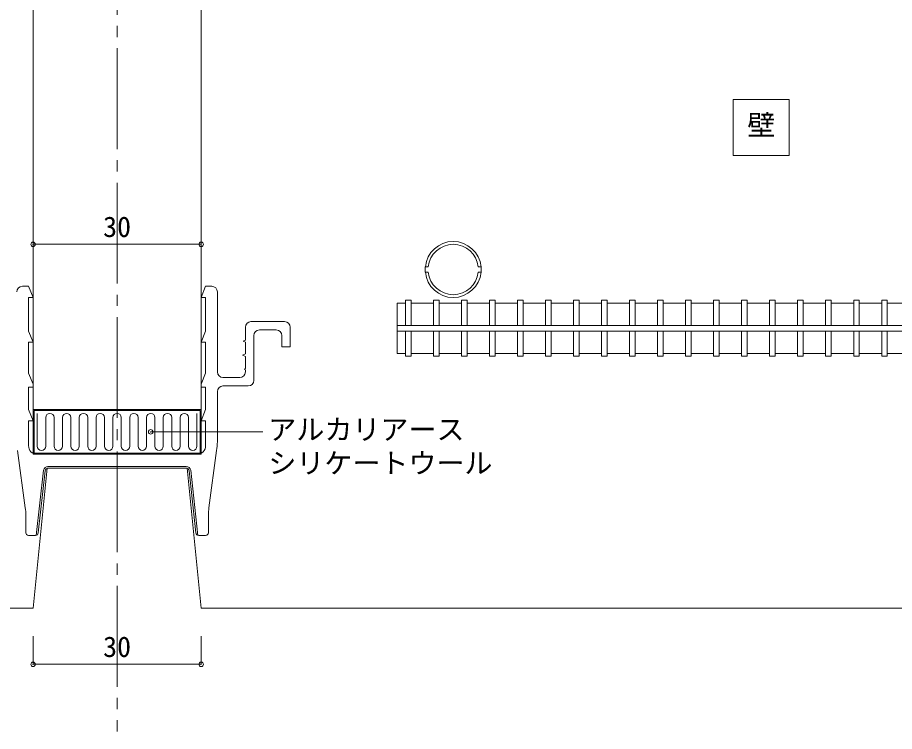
# Model space of a CAD drawing. Units: millimetres at full size, sheet at 1:2. Extents: x -891 to 891, y -194 to 194.
# Drawn here: x 522.7 to 679.3, y -122 to 5.5 of the extents above; entities that cross this region are included whole.
import ezdxf
from ezdxf.enums import TextEntityAlignment as Align

# ---------------------------------------------------------------- set-up
doc = ezdxf.new("R2010")
doc.units = ezdxf.units.MM
doc.header["$LTSCALE"] = 2
doc.header["$PDMODE"] = 32
doc.header["$PDSIZE"] = 0.8
doc.linetypes.add('CHAIN2', pattern=[12, 9, -1, 1, -1])
doc.layers.add('1-0_', color=5, linetype='Continuous', lineweight=9)
doc.styles.add('ＭＳ ゴシック', font='')
doc.styles.get('ＭＳ ゴシック').set_extended_font_data('MS Gothic')

msp = doc.modelspace()

# ---------------------------------------------------------------- linework, layer by layer
at = {"layer": '1-0_', "color": 6, "linetype": 'CHAIN2'}
msp.add_line((540.51, 120), (540.51, -122), dxfattribs=at)
at = {"layer": '1-0_', "color": 4}
for p, q in [((525.51, 72.5), (525.51, -64.5)), ((555.51, -64.5), (555.51, 72.5)), ((590.51, -45.5), (591.998, -45.5)), ((590.51, -54.5), (590.51, -45.5)), ((592.998, -45.5), (596.998, -45.5)), ((597.998, -45.5), (601.998, -45.5)), ((602.998, -45.5), (606.998, -45.5)), ((607.997, -45.5), (611.998, -45.5)), ((612.998, -45.5), (616.998, -45.5)), ((617.998, -45.5), (621.998, -45.5)), ((622.997, -45.5), (626.998, -45.5)), ((627.998, -45.5), (631.998, -45.5)), ((632.998, -45.5), (636.998, -45.5)), ((637.998, -45.5), (641.998, -45.5)), ((642.998, -45.5), (646.998, -45.5)), ((647.998, -45.5), (651.998, -45.5)), ((652.998, -45.5), (656.998, -45.5)), ((657.998, -45.5), (661.998, -45.5)), ((662.998, -45.5), (666.998, -45.5)), ((667.998, -45.5), (671.998, -45.5)), ((672.998, -45.5), (676.998, -45.5)), ((677.998, -45.5), (681.998, -45.5)), ((590.51, -54.5), (591.998, -54.5)), ((592.998, -54.5), (596.998, -54.5)), ((597.998, -54.5), (601.998, -54.5)), ((602.998, -54.5), (606.998, -54.5)), ((607.997, -54.5), (611.998, -54.5)), ((612.998, -54.5), (616.998, -54.5)), ((617.998, -54.5), (621.998, -54.5)), ((622.997, -54.5), (626.998, -54.5)), ((627.998, -54.5), (631.998, -54.5)), ((632.998, -54.5), (636.998, -54.5)), ((637.998, -54.5), (641.998, -54.5)), ((642.998, -54.5), (646.998, -54.5)), ((647.998, -54.5), (651.998, -54.5)), ((652.998, -54.5), (656.998, -54.5)), ((657.998, -54.5), (661.998, -54.5)), ((662.998, -54.5), (666.998, -54.5)), ((667.998, -54.5), (671.998, -54.5)), ((672.998, -54.5), (676.998, -54.5)), ((677.998, -54.5), (681.998, -54.5)), ((525.51, -64.5), (555.51, -64.5))]:
    msp.add_line(p, q, dxfattribs=at)
at = {"layer": '1-0_', "color": 7}
for p, q in [((525.51, -35), (555.51, -35)), ((523.61, -42.501), (524.71, -42.501)), ((557.41, -42.501), (556.31, -42.501)), ((558.41, -57.801), (558.41, -43.501)), ((524.71, -50.501), (524.71, -44.501)), ((556.31, -50.501), (556.31, -44.501)), ((563.41, -52.101), (563.41, -49.801)), ((564.41, -48.801), (570.41, -48.801)), ((571.41, -49.801), (571.41, -53.301)), ((524.71, -50.501), (525.51, -52.501)), ((556.31, -50.501), (555.51, -52.501)), ((564.91, -59.301), (564.91, -51.301)), ((565.91, -50.301), (568.91, -50.301)), ((569.91, -51.301), (569.91, -53.301)), ((524.71, -58.001), (524.71, -52.501)), ((525.51, -52.501), (524.71, -52.501)), ((555.51, -52.501), (556.31, -52.501)), ((556.31, -58.001), (556.31, -52.501)), ((563.01, -52.301), (563.41, -52.101)), ((563.41, -52.501), (563.01, -52.301)), ((563.41, -54.551), (563.41, -52.501)), ((562.91, -54.801), (563.41, -54.551)), ((569.91, -53.301), (571.41, -53.301)), ((563.41, -55.051), (562.91, -54.801)), ((563.41, -57.201), (563.41, -55.051)), ((563.21, -57.301), (563.41, -57.201)), ((563.41, -57.401), (563.21, -57.301)), ((563.41, -57.801), (563.41, -57.401)), ((524.71, -58.001), (525.51, -60.001)), ((556.31, -58.001), (555.51, -60.001)), ((559.41, -58.801), (562.41, -58.801)), ((524.71, -64.501), (524.71, -60.501)), ((525.51, -60.501), (524.71, -60.501)), ((525.51, -60.501), (525.51, -60.001)), ((555.51, -60.501), (555.51, -60.001)), ((555.51, -60.557), (555.51, -60.057)), ((555.51, -60.501), (556.31, -60.501)), ((556.31, -64.501), (556.31, -60.501)), ((559.41, -60.301), (563.91, -60.301)), ((558.41, -70.258), (558.41, -61.301)), ((524.71, -64.501), (525.51, -66.501)), ((556.31, -64.501), (555.51, -66.501)), ((524.71, -70.96), (524.71, -66.501)), ((525.51, -66.501), (524.71, -66.501)), ((555.51, -66.501), (556.31, -66.501)), ((556.31, -70.96), (556.31, -66.501)), ((566.51, -68.5), (546.51, -68.5)), ((524.122, -82.042), (522.737, -71.844)), ((556.898, -82.042), (558.283, -71.844)), ((526.209, -72.5), (554.811, -72.5)), ((528.01, -75), (553.01, -75)), ((528.158, -74.7), (552.862, -74.7)), ((552.862, -75), (528.158, -75)), ((555.51, -100), (553.01, -75)), ((527.37, -75.36), (526.088, -86.977)), ((526.436, -86.555), (527.661, -75.445)), ((554.584, -86.555), (553.359, -75.445)), ((553.65, -75.36), (554.932, -86.977)), ((524.21, -86.5), (524.21, -83.364)), ((556.81, -86.5), (556.81, -83.364)), ((525.939, -87), (524.71, -87)), ((555.081, -87), (556.31, -87)), ((839.01, -100), (555.51, -100)), ((525.51, -110), (525.51, -105)), ((555.51, -110), (555.51, -105)), ((525.51, -110), (555.51, -110))]:
    msp.add_line(p, q, dxfattribs=at)
at = {"layer": '1-0_', "color": 3}
for p, q in [((595.533, -39), (596.038, -39)), ((605.487, -39), (604.982, -39)), ((595.533, -40), (596.038, -40)), ((605.487, -40), (604.982, -40)), ((525.51, -64.5), (525.51, -72.5)), ((525.71, -64.7), (525.71, -72.3)), ((555.31, -64.7), (525.71, -64.7)), ((555.31, -72.3), (555.31, -64.7)), ((525.71, -72.3), (555.31, -72.3))]:
    msp.add_line(p, q, dxfattribs=at)
at = {"layer": '1-0_'}
for p, q in [((591.998, -45), (591.998, -49.5)), ((591.998, -45), (592.998, -45)), ((592.998, -45), (592.998, -49.5)), ((596.998, -45), (596.998, -49.5)), ((596.998, -45), (597.998, -45)), ((597.998, -45), (597.998, -49.5)), ((601.998, -45), (602.998, -45)), ((601.998, -45), (601.998, -49.5)), ((602.998, -45), (602.998, -49.5)), ((606.998, -45), (607.997, -45)), ((606.998, -45), (606.998, -49.5)), ((607.997, -45), (607.997, -49.5)), ((611.998, -45), (612.998, -45)), ((611.998, -45), (611.998, -49.5)), ((612.998, -45), (612.998, -49.5)), ((616.998, -45), (616.998, -49.5)), ((616.998, -45), (617.998, -45)), ((617.998, -45), (617.998, -49.5)), ((621.998, -45), (621.998, -49.5)), ((621.998, -45), (622.997, -45)), ((622.997, -45), (622.997, -49.5)), ((626.998, -45), (627.998, -45)), ((626.998, -45), (626.998, -49.5)), ((627.998, -45), (627.998, -49.5)), ((631.998, -45), (631.998, -49.5)), ((631.998, -45), (632.998, -45)), ((632.998, -45), (632.998, -49.5)), ((636.998, -45), (637.998, -45)), ((636.998, -45), (636.998, -49.5)), ((637.998, -45), (637.998, -49.5)), ((641.998, -45), (641.998, -49.5)), ((641.998, -45), (642.998, -45)), ((642.998, -45), (642.998, -49.5)), ((646.998, -45), (646.998, -49.5)), ((646.998, -45), (647.998, -45)), ((647.998, -45), (647.998, -49.5)), ((651.998, -45), (652.998, -45)), ((651.998, -45), (651.998, -49.5)), ((652.998, -45), (652.998, -49.5)), ((656.998, -45), (657.998, -45)), ((656.998, -45), (656.998, -49.5)), ((657.998, -45), (657.998, -49.5)), ((661.998, -45), (662.998, -45)), ((661.998, -45), (661.998, -49.5)), ((662.998, -45), (662.998, -49.5)), ((666.998, -45), (667.998, -45)), ((666.998, -45), (666.998, -49.5)), ((667.998, -45), (667.998, -49.5)), ((671.998, -45), (671.998, -49.5)), ((671.998, -45), (672.998, -45)), ((672.998, -45), (672.998, -49.5)), ((676.998, -45), (676.998, -49.5)), ((676.998, -45), (677.998, -45)), ((677.998, -45), (677.998, -49.5)), ((590.51, -49.5), (737.01, -49.5)), ((590.51, -50.5), (737.01, -50.5)), ((591.998, -55), (591.998, -50.5)), ((592.998, -55), (592.998, -50.5)), ((596.998, -55), (596.998, -50.5)), ((597.998, -55), (597.998, -50.5)), ((601.998, -55), (601.998, -50.5)), ((602.998, -55), (602.998, -50.5)), ((606.998, -55), (606.998, -50.5)), ((607.997, -55), (607.997, -50.5)), ((611.998, -55), (611.998, -50.5)), ((612.998, -55), (612.998, -50.5)), ((616.998, -55), (616.998, -50.5)), ((617.998, -55), (617.998, -50.5)), ((621.998, -55), (621.998, -50.5)), ((622.997, -55), (622.997, -50.5)), ((626.998, -55), (626.998, -50.5)), ((627.998, -55), (627.998, -50.5)), ((631.998, -55), (631.998, -50.5)), ((632.998, -55), (632.998, -50.5)), ((636.998, -55), (636.998, -50.5)), ((637.998, -55), (637.998, -50.5)), ((641.998, -55), (641.998, -50.5)), ((642.998, -55), (642.998, -50.5)), ((646.998, -55), (646.998, -50.5)), ((647.998, -55), (647.998, -50.5)), ((651.998, -55), (651.998, -50.5)), ((652.998, -55), (652.998, -50.5)), ((656.998, -55), (656.998, -50.5)), ((657.998, -55), (657.998, -50.5)), ((661.998, -55), (661.998, -50.5)), ((662.998, -55), (662.998, -50.5)), ((666.998, -55), (666.998, -50.5)), ((667.998, -55), (667.998, -50.5)), ((671.998, -55), (671.998, -50.5)), ((672.998, -55), (672.998, -50.5)), ((676.998, -55), (676.998, -50.5)), ((677.998, -55), (677.998, -50.5)), ((592.998, -55), (591.998, -55)), ((597.998, -55), (596.998, -55)), ((602.998, -55), (601.998, -55)), ((607.997, -55), (606.998, -55)), ((612.998, -55), (611.998, -55)), ((617.998, -55), (616.998, -55)), ((622.997, -55), (621.998, -55)), ((627.998, -55), (626.998, -55)), ((632.998, -55), (631.998, -55)), ((637.998, -55), (636.998, -55)), ((642.998, -55), (641.998, -55)), ((647.998, -55), (646.998, -55)), ((652.998, -55), (651.998, -55)), ((657.998, -55), (656.998, -55)), ((662.998, -55), (661.998, -55)), ((667.998, -55), (666.998, -55)), ((672.998, -55), (671.998, -55)), ((677.998, -55), (676.998, -55)), ((526.26, -65.2), (526.26, -71.05)), ((554.76, -65.2), (554.76, -71.05)), ((527.76, -65.95), (527.76, -71.05)), ((529.26, -65.95), (529.26, -71.05)), ((530.76, -65.95), (530.76, -71.05)), ((532.26, -65.95), (532.26, -71.05)), ((533.76, -65.95), (533.76, -71.05)), ((535.26, -65.95), (535.26, -71.05)), ((536.76, -65.95), (536.76, -71.05)), ((538.26, -65.95), (538.26, -71.05)), ((539.76, -65.95), (539.76, -71.05)), ((541.26, -65.95), (541.26, -71.05)), ((542.76, -65.95), (542.76, -71.05)), ((544.26, -65.95), (544.26, -71.05)), ((545.76, -65.95), (545.76, -71.05)), ((547.26, -65.95), (547.26, -71.05)), ((548.76, -65.95), (548.76, -71.05)), ((550.26, -65.95), (550.26, -71.05)), ((551.76, -65.95), (551.76, -71.05)), ((553.26, -65.95), (553.26, -71.05))]:
    msp.add_line(p, q, dxfattribs=at)
at = {"layer": '1-0_', "color": 7}
msp.add_lwpolyline([(650.51, -19.144), (660.51, -19.144), (660.51, -9.144), (650.51, -9.144)], close=True, dxfattribs=at)
for points in [[(524.71, -42.501), (525.51, -44.501), (524.71, -44.501)], [(556.31, -42.501), (555.51, -44.501), (556.31, -44.501)], [(528.01, -75), (525.51, -100), (484.61, -100)]]:
    msp.add_lwpolyline(points, dxfattribs=at)
at = {"layer": '1-0_', "color": 3}
msp.add_lwpolyline([(525.51, -72.5), (555.51, -72.5), (555.51, -64.5), (525.51, -64.5)], dxfattribs=at)
at = {"layer": '1-0_', "color": 4}
for start, end in [(5.73921, 174.2608), (185.73921, 354.2608)]:
    msp.add_arc((600.51, -39.5), 5, start, end, dxfattribs=at)
at = {"layer": '1-0_', "color": 3}
for centre, radius, start, end in [((600.51, -39.5), 4.5, 6.37938, 173.62061), ((601.01, -39.5), 5.5, 174.78407, 185.21593), ((600.01, -39.5), 5.5, 354.78407, 5.21593), ((600.51, -39.5), 4.5, 186.37939, 353.62061)]:
    msp.add_arc(centre, radius, start, end, dxfattribs=at)
at = {"layer": '1-0_', "color": 7}
for centre, radius, start, end in [((523.61, -43.501), 1, 90, 180), ((557.41, -43.501), 1, 360, 90), ((564.41, -49.801), 1, 90, 180), ((570.41, -49.801), 1, 360, 90), ((565.91, -51.301), 1, 90, 180), ((568.91, -51.301), 1, 360, 90), ((559.41, -57.801), 1, 180, 270), ((562.41, -57.801), 1, 270, 360), ((563.91, -59.301), 1, 270, 360), ((559.41, -61.301), 1, 90, 180), ((548.41, -70.258), 10, 350.87379, 360), ((526.209, -71), 1.5, 178.47197, 270), ((554.811, -71), 1.5, 270, 1.52803), ((528.158, -75.5), 0.8, 90, 169.95745), ((528.158, -75.5), 0.5, 90, 173.70933), ((552.862, -75.5), 0.8, 10.04255, 90), ((552.862, -75.5), 0.5, 6.29067, 90), ((514.21, -83.364), 10, 0, 7.59817), ((566.81, -83.364), 10, 172.40183, 180), ((524.71, -86.5), 0.5, 180, 270), ((525.939, -86.5), 0.5, 270, 353.70933), ((555.081, -86.5), 0.5, 186.29067, 270), ((556.31, -86.5), 0.5, 270, 0)]:
    msp.add_arc(centre, radius, start, end, dxfattribs=at)
at = {"layer": '1-0_'}
for centre, start, end in [((528.51, -65.95), 0, 180), ((531.51, -65.95), 0, 180), ((534.51, -65.95), 0, 180), ((537.51, -65.95), 0, 180), ((540.51, -65.95), 0, 180), ((543.51, -65.95), 0, 180), ((546.51, -65.95), 0, 180), ((549.51, -65.95), 0, 180), ((552.51, -65.95), 0, 180), ((527.01, -71.05), 180, 0), ((530.01, -71.05), 180, 0), ((533.01, -71.05), 180, 0), ((536.01, -71.05), 180, 0), ((539.01, -71.05), 180, 0), ((542.01, -71.05), 180, 0), ((545.01, -71.05), 180, 0), ((548.01, -71.05), 180, 0), ((551.01, -71.05), 180, 0), ((554.01, -71.05), 180, 0)]:
    msp.add_arc(centre, 0.75, start, end, dxfattribs=at)
at = {"layer": '1-0_', "color": 7}
for p in [(525.51, -35), (555.51, -35), (525.51, -110), (555.51, -110)]:
    msp.add_point(p, dxfattribs=at)
at = {"layer": '1-0_', "color": 2}
msp.add_point((546.51, -68.5), dxfattribs=at)

# ---------------------------------------------------------------- texts
at = {"layer": '1-0_', "color": 7, "style": 'ＭＳ ゴシック'}
for s, p in [('壁', (653.01, -16.644)), ('30', (538.01, -34.8)), ('アルカリアース', (567.51, -71)), ('シリケートウール', (567.51, -77)), ('30', (538.01, -109.8))]:
    msp.add_text(s, height=3.666, dxfattribs=at).set_placement(p, align=Align.BOTTOM_LEFT)

doc.saveas('drawing.dxf')
